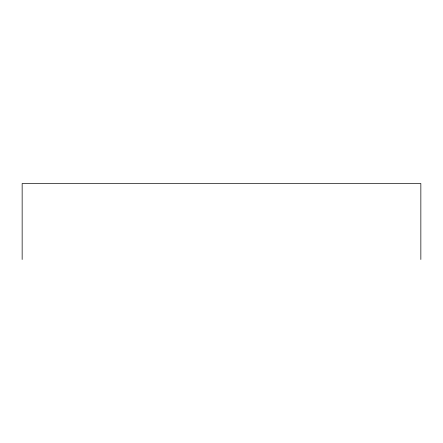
<?xml version="1.0" encoding="UTF-8"?>
<svg xmlns="http://www.w3.org/2000/svg" width="443" height="443" viewBox="0 0 443 443"><rect width="100%" height="100%" fill="white"/><g stroke="black" fill="none" stroke-linecap="round" stroke-linejoin="round"><path stroke-width="0.66" d="M420.85 259.493L420.85 183.507L22.15 183.507L22.15 259.493"/></g></svg>
